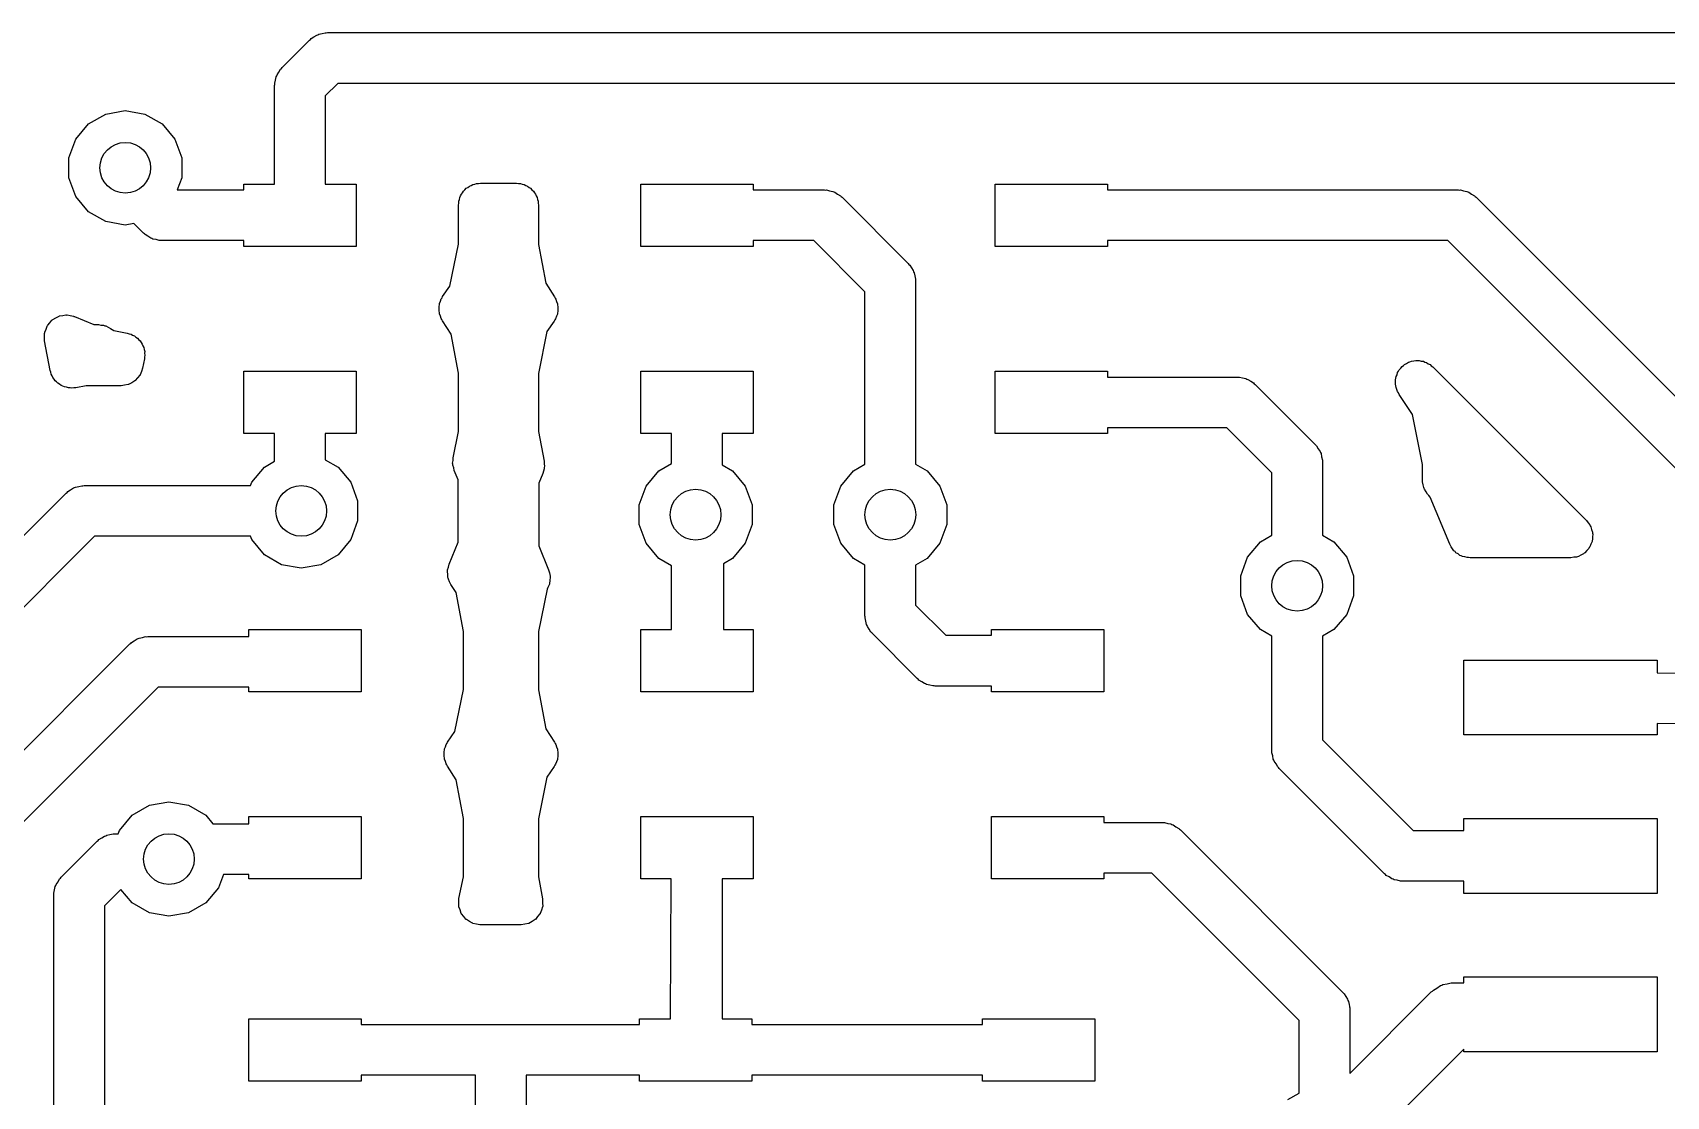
# Model space of a CAD drawing. Extents: x 91.5 to 189.2, y -113.2 to -60.7.
# Drawn here: x 140.89 to 153.98, y -82.08 to -73.56 of the extents above; entities that cross this region are included whole.
import ezdxf

# ---------------------------------------------------------------- set-up
doc = ezdxf.new("R2010")
doc.units = 0
doc.header["$MEASUREMENT"] = 0
doc.layers.add('BLACK', color=7, linetype='CONTINUOUS')

msp = doc.modelspace()

# ---------------------------------------------------------------- linework, layer by layer
at = {"layer": 'Black'}
for p, q in [((143.181, -73.5691), (143.207, -73.5644)), ((143.207, -73.5644), (143.232, -73.5576)), ((143.232, -73.5576), (143.241, -73.5584)), ((143.241, -73.5584), (143.25, -73.5568)), ((143.25, -73.5568), (154.22, -73.5568)), ((142.886, -73.8363), (143.106, -73.6163)), ((143.106, -73.6163), (143.114, -73.6112)), ((143.114, -73.6112), (143.119, -73.6043)), ((143.119, -73.6043), (143.142, -73.5911)), ((143.142, -73.5911), (143.164, -73.5758)), ((143.164, -73.5758), (143.173, -73.5735)), ((143.173, -73.5735), (143.181, -73.5691)), ((142.828, -73.9623), (142.834, -73.9367)), ((142.834, -73.9367), (142.839, -73.9105)), ((142.839, -73.9105), (142.844, -73.9028)), ((142.844, -73.9028), (142.846, -73.8941)), ((142.846, -73.8941), (142.861, -73.8724)), ((142.861, -73.8724), (142.874, -73.8494)), ((142.874, -73.8494), (142.881, -73.8436)), ((142.881, -73.8436), (142.886, -73.8363)), ((142.827, -73.98), (142.828, -73.9712)), ((142.827, -74.77), (142.827, -73.98)), ((142.828, -73.9712), (142.828, -73.9623)), ((143.334, -73.9632), (143.233, -74.0642)), ((143.233, -74.0642), (143.233, -74.77)), ((154.136, -73.9632), (143.334, -73.9632)), ((141.335, -74.2884), (141.473, -74.2087)), ((141.473, -74.2087), (141.63, -74.1811)), ((141.63, -74.1811), (141.787, -74.2087)), ((141.787, -74.2087), (141.925, -74.2884)), ((141.233, -74.4105), (141.335, -74.2884)), ((141.925, -74.2884), (142.027, -74.4105)), ((141.178, -74.5603), (141.233, -74.4105)), ((142.027, -74.4105), (142.082, -74.5603)), ((141.178, -74.7197), (141.178, -74.5603)), ((142.082, -74.5603), (142.082, -74.7197)), ((141.233, -74.8695), (141.178, -74.7197)), ((142.082, -74.7197), (142.047, -74.8168)), ((141.335, -74.9916), (141.233, -74.8695)), ((142.047, -74.8168), (142.58, -74.8168)), ((142.58, -74.8168), (142.58, -74.77)), ((142.58, -74.77), (142.827, -74.77)), ((143.233, -74.77), (143.48, -74.77)), ((143.48, -74.77), (143.48, -75.27)), ((144.31, -74.8787), (144.317, -74.8654)), ((144.317, -74.8654), (144.323, -74.8509)), ((144.323, -74.8509), (144.332, -74.8392)), ((144.332, -74.8392), (144.34, -74.8259)), ((144.34, -74.8259), (144.352, -74.816)), ((144.352, -74.816), (144.362, -74.8043)), ((144.362, -74.8043), (144.375, -74.7966)), ((144.375, -74.7966), (144.387, -74.7867)), ((144.387, -74.7867), (144.401, -74.7815)), ((144.401, -74.7815), (144.415, -74.7738)), ((144.415, -74.7738), (144.43, -74.7711)), ((144.43, -74.7711), (144.444, -74.7659)), ((144.444, -74.7659), (144.459, -74.7659)), ((144.459, -74.7659), (144.475, -74.7632)), ((144.475, -74.7632), (144.765, -74.7632)), ((144.765, -74.7632), (144.781, -74.7659)), ((144.781, -74.7659), (144.796, -74.7659)), ((144.796, -74.7659), (144.81, -74.7711)), ((144.81, -74.7711), (144.825, -74.7738)), ((144.825, -74.7738), (144.839, -74.7815)), ((144.839, -74.7815), (144.853, -74.7867)), ((144.853, -74.7867), (144.865, -74.7966)), ((144.865, -74.7966), (144.878, -74.8043)), ((144.878, -74.8043), (144.888, -74.816)), ((144.888, -74.816), (144.9, -74.8259)), ((144.9, -74.8259), (144.908, -74.8392)), ((144.908, -74.8392), (144.917, -74.8509)), ((144.917, -74.8509), (144.923, -74.8654)), ((144.923, -74.8654), (144.93, -74.8787)), ((145.76, -75.27), (145.76, -74.77)), ((145.76, -74.77), (146.66, -74.77)), ((146.66, -74.77), (146.66, -74.8168)), ((146.66, -74.8168), (147.23, -74.8168)), ((147.23, -74.8168), (147.239, -74.8184)), ((147.239, -74.8184), (147.248, -74.8176)), ((147.248, -74.8176), (147.273, -74.8244)), ((147.273, -74.8244), (147.299, -74.8291)), ((147.299, -74.8291), (147.307, -74.8335)), ((147.307, -74.8335), (147.316, -74.8358)), ((147.316, -74.8358), (147.338, -74.8511)), ((147.338, -74.8511), (147.361, -74.8643)), ((147.361, -74.8643), (147.366, -74.8712)), ((147.366, -74.8712), (147.374, -74.8763)), ((148.6, -75.27), (148.6, -74.77)), ((148.6, -74.77), (149.5, -74.77)), ((149.5, -74.77), (149.5, -74.8168)), ((149.5, -74.8168), (152.31, -74.8168)), ((152.31, -74.8168), (152.319, -74.8184)), ((152.319, -74.8184), (152.328, -74.8176)), ((152.328, -74.8176), (152.353, -74.8244)), ((152.353, -74.8244), (152.379, -74.8291)), ((152.379, -74.8291), (152.387, -74.8335)), ((152.387, -74.8335), (152.396, -74.8358)), ((152.396, -74.8358), (152.418, -74.8511)), ((152.418, -74.8511), (152.441, -74.8643)), ((152.441, -74.8643), (152.446, -74.8712)), ((152.446, -74.8712), (152.454, -74.8763)), ((141.473, -75.0713), (141.335, -74.9916)), ((144.299, -74.9387), (144.302, -74.9236)), ((144.299, -75.2524), (144.299, -74.9387)), ((144.302, -74.9082), (144.307, -74.8938)), ((144.302, -74.9236), (144.302, -74.9082)), ((144.307, -74.8938), (144.31, -74.8787)), ((144.93, -74.8787), (144.933, -74.8938)), ((144.933, -74.8938), (144.938, -74.9082)), ((144.938, -74.9082), (144.938, -74.9236)), ((144.938, -74.9236), (144.941, -74.9387)), ((144.941, -74.9387), (144.941, -75.2536)), ((147.374, -74.8763), (147.904, -75.4063)), ((152.454, -74.8763), (154.854, -77.2763)), ((141.63, -75.0989), (141.473, -75.0713)), ((141.699, -75.0867), (141.63, -75.0989)), ((141.776, -75.1637), (141.699, -75.0867)), ((141.784, -75.1688), (141.776, -75.1637)), ((141.789, -75.1757), (141.784, -75.1688)), ((141.812, -75.1889), (141.789, -75.1757)), ((141.834, -75.2042), (141.812, -75.1889)), ((141.843, -75.2065), (141.834, -75.2042)), ((141.851, -75.2109), (141.843, -75.2065)), ((141.877, -75.2156), (141.851, -75.2109)), ((141.902, -75.2224), (141.877, -75.2156)), ((141.911, -75.2216), (141.902, -75.2224)), ((141.92, -75.2232), (141.911, -75.2216)), ((142.58, -75.2232), (141.92, -75.2232)), ((142.58, -75.27), (142.58, -75.2232)), ((144.231, -75.5873), (144.299, -75.2524)), ((144.941, -75.2536), (145, -75.5654)), ((147.146, -75.2232), (146.66, -75.2232)), ((146.66, -75.2232), (146.66, -75.27)), ((147.557, -75.6342), (147.146, -75.2232)), ((152.226, -75.2232), (149.5, -75.2232)), ((149.5, -75.2232), (149.5, -75.27)), ((154.507, -77.5042), (152.226, -75.2232)), ((143.48, -75.27), (142.58, -75.27)), ((146.66, -75.27), (145.76, -75.27)), ((149.5, -75.27), (148.6, -75.27)), ((147.904, -75.4063), (147.909, -75.4136)), ((147.909, -75.4136), (147.916, -75.4194)), ((147.916, -75.4194), (147.929, -75.4424)), ((147.929, -75.4424), (147.944, -75.4641)), ((147.944, -75.4641), (147.946, -75.4728)), ((147.946, -75.4728), (147.951, -75.4805)), ((147.951, -75.4805), (147.956, -75.5067)), ((147.956, -75.5067), (147.962, -75.5323)), ((144.173, -75.6722), (144.231, -75.5873)), ((145, -75.5654), (145.069, -75.6739)), ((147.557, -77.0154), (147.557, -75.6342)), ((147.962, -75.5323), (147.962, -75.5412)), ((147.962, -75.5412), (147.963, -75.55)), ((147.963, -75.55), (147.963, -77.0154)), ((144.144, -75.749), (144.147, -75.7386)), ((144.145, -75.7688), (144.144, -75.749)), ((144.144, -75.7885), (144.145, -75.7688)), ((144.147, -75.799), (144.144, -75.7885)), ((144.147, -75.7386), (144.148, -75.7277)), ((144.148, -75.7277), (144.156, -75.7097)), ((144.156, -75.7097), (144.162, -75.6908)), ((144.162, -75.6908), (144.169, -75.6821)), ((144.169, -75.6821), (144.173, -75.6722)), ((145.069, -75.6739), (145.074, -75.684)), ((145.074, -75.684), (145.08, -75.6928)), ((145.08, -75.6928), (145.085, -75.7119)), ((145.085, -75.7119), (145.093, -75.7301)), ((145.093, -75.7301), (145.093, -75.741)), ((145.093, -75.741), (145.096, -75.7515)), ((145.096, -75.7909), (145.093, -75.8014)), ((145.096, -75.7515), (145.095, -75.7712)), ((145.095, -75.7712), (145.096, -75.7909)), ((140.995, -75.9329), (141.004, -75.9087)), ((141.004, -75.9087), (141.007, -75.9049)), ((141.007, -75.9049), (141.009, -75.9003)), ((141.009, -75.9003), (141.026, -75.8814)), ((141.026, -75.8814), (141.042, -75.8616)), ((141.042, -75.8616), (141.047, -75.8591)), ((141.047, -75.8591), (141.05, -75.8554)), ((141.05, -75.8554), (141.073, -75.8436)), ((141.073, -75.8436), (141.095, -75.8305)), ((141.095, -75.8305), (141.1, -75.8296)), ((141.1, -75.8296), (141.104, -75.8273)), ((141.104, -75.8273), (141.129, -75.824)), ((141.129, -75.824), (141.155, -75.8192)), ((141.155, -75.8192), (141.159, -75.82)), ((141.159, -75.82), (141.164, -75.8194)), ((141.164, -75.8194), (141.189, -75.825)), ((141.189, -75.825), (141.215, -75.8291)), ((141.215, -75.8291), (141.219, -75.8316)), ((141.219, -75.8316), (141.224, -75.8326)), ((141.224, -75.8326), (141.379, -75.897)), ((141.379, -75.897), (141.415, -75.897)), ((141.415, -75.897), (141.435, -75.9007)), ((141.435, -75.9007), (141.456, -75.902)), ((141.456, -75.902), (141.465, -75.906)), ((141.465, -75.906), (141.475, -75.9076)), ((141.475, -75.9076), (141.493, -75.9181)), ((141.493, -75.9181), (141.512, -75.9266)), ((144.147, -75.8099), (144.147, -75.799)), ((144.155, -75.8281), (144.147, -75.8099)), ((144.16, -75.8472), (144.155, -75.8281)), ((144.166, -75.856), (144.16, -75.8472)), ((144.171, -75.8661), (144.166, -75.856)), ((144.24, -75.9746), (144.171, -75.8661)), ((145.067, -75.8678), (145.009, -75.9527)), ((145.071, -75.8579), (145.067, -75.8678)), ((145.078, -75.8492), (145.071, -75.8579)), ((145.084, -75.8303), (145.078, -75.8492)), ((145.092, -75.8123), (145.084, -75.8303)), ((145.093, -75.8014), (145.092, -75.8123)), ((140.983, -75.9662), (140.985, -75.9615)), ((140.984, -75.9919), (140.983, -75.9662)), ((140.983, -76.0175), (140.984, -75.9919)), ((140.984, -76.0222), (140.983, -76.0175)), ((140.984, -76.0272), (140.984, -76.0222)), ((141.029, -76.2634), (140.984, -76.0272)), ((140.985, -75.9566), (140.995, -75.9329)), ((140.985, -75.9615), (140.985, -75.9566)), ((141.512, -75.9266), (141.537, -75.9437)), ((141.537, -75.9437), (141.646, -75.9654)), ((141.646, -75.9654), (141.661, -75.971)), ((141.661, -75.971), (141.676, -75.9741)), ((141.676, -75.9741), (141.689, -75.982)), ((141.689, -75.982), (141.703, -75.9874)), ((141.703, -75.9874), (141.715, -75.9978)), ((141.715, -75.9978), (141.728, -76.0059)), ((141.728, -76.0059), (141.738, -76.0177)), ((141.738, -76.0177), (141.749, -76.0276)), ((141.749, -76.0276), (141.757, -76.0414)), ((141.757, -76.0414), (141.766, -76.0536)), ((144.299, -76.2864), (144.24, -75.9746)), ((145.009, -75.9527), (144.941, -76.2876)), ((141.766, -76.0536), (141.771, -76.0679)), ((141.784, -76.1723), (141.769, -76.2461)), ((141.771, -76.0679), (141.778, -76.0811)), ((141.778, -76.0811), (141.781, -76.0965)), ((141.781, -76.0965), (141.786, -76.1114)), ((141.785, -76.1567), (141.784, -76.1723)), ((141.786, -76.1114), (141.785, -76.1264)), ((141.785, -76.1264), (141.788, -76.1413)), ((141.788, -76.1413), (141.785, -76.1567)), ((141.034, -76.2786), (141.029, -76.2634)), ((141.037, -76.2946), (141.034, -76.2786)), ((141.045, -76.307), (141.037, -76.2946)), ((141.05, -76.3205), (141.045, -76.307)), ((141.747, -76.3029), (141.728, -76.3241)), ((141.748, -76.3008), (141.747, -76.3029)), ((141.749, -76.299), (141.748, -76.3008)), ((141.759, -76.2725), (141.749, -76.299)), ((141.769, -76.2461), (141.759, -76.2725)), ((142.58, -76.77), (142.58, -76.27)), ((142.58, -76.27), (143.48, -76.27)), ((143.48, -76.27), (143.48, -76.77)), ((144.299, -76.7524), (144.299, -76.2864)), ((144.941, -76.2876), (144.941, -76.7536)), ((145.76, -76.77), (145.76, -76.27)), ((145.76, -76.27), (146.66, -76.27)), ((146.66, -76.27), (146.66, -76.77)), ((148.6, -76.77), (148.6, -76.27)), ((148.6, -76.27), (149.5, -76.27)), ((149.5, -76.27), (149.5, -76.3168)), ((151.811, -76.327), (151.813, -76.3136)), ((151.813, -76.3136), (151.82, -76.298)), ((151.82, -76.298), (151.825, -76.2814)), ((151.825, -76.2814), (151.833, -76.2705)), ((151.833, -76.2705), (151.838, -76.2583)), ((151.838, -76.2583), (151.851, -76.2461)), ((151.851, -76.2461), (151.861, -76.2322)), ((151.861, -76.2322), (151.872, -76.2248)), ((151.872, -76.2248), (151.881, -76.2152)), ((151.881, -76.2152), (151.897, -76.208)), ((151.897, -76.208), (151.911, -76.1984)), ((151.911, -76.1984), (151.924, -76.1952)), ((151.924, -76.1952), (151.937, -76.1895)), ((151.937, -76.1895), (151.954, -76.188)), ((151.954, -76.188), (151.971, -76.1839)), ((151.971, -76.1839), (151.984, -76.1853)), ((151.984, -76.1853), (151.997, -76.1842)), ((151.997, -76.1842), (152.014, -76.1886)), ((152.014, -76.1886), (152.031, -76.1905)), ((152.031, -76.1905), (152.043, -76.1965)), ((152.043, -76.1965), (152.056, -76.2)), ((152.056, -76.2), (152.07, -76.2098)), ((152.07, -76.2098), (152.086, -76.2175)), ((152.086, -76.2175), (152.095, -76.2272)), ((152.095, -76.2272), (152.106, -76.2349)), ((152.106, -76.2349), (153.338, -77.4663)), ((141.061, -76.3328), (141.05, -76.3205)), ((141.069, -76.3467), (141.061, -76.3328)), ((141.08, -76.3557), (141.069, -76.3467)), ((141.09, -76.3667), (141.08, -76.3557)), ((141.104, -76.3747), (141.09, -76.3667)), ((141.117, -76.3849), (141.104, -76.3747)), ((141.13, -76.3895), (141.117, -76.3849)), ((141.143, -76.3966), (141.13, -76.3895)), ((141.159, -76.3992), (141.143, -76.3966)), ((141.174, -76.4044), (141.159, -76.3992)), ((141.189, -76.4041), (141.174, -76.4044)), ((141.203, -76.4065), (141.189, -76.4041)), ((141.219, -76.4035), (141.203, -76.4065)), ((141.235, -76.4031), (141.219, -76.4035)), ((141.317, -76.3868), (141.235, -76.4031)), ((141.597, -76.3868), (141.317, -76.3868)), ((141.625, -76.3819), (141.597, -76.3868)), ((141.653, -76.3777), (141.625, -76.3819)), ((141.655, -76.3766), (141.653, -76.3777)), ((141.657, -76.3762), (141.655, -76.3766)), ((141.682, -76.3621), (141.657, -76.3762)), ((141.707, -76.3485), (141.682, -76.3621)), ((141.708, -76.3469), (141.707, -76.3485)), ((141.71, -76.3457), (141.708, -76.3469)), ((141.728, -76.3241), (141.71, -76.3457)), ((149.5, -76.3168), (150.54, -76.3168)), ((150.54, -76.3168), (150.549, -76.3184)), ((150.549, -76.3184), (150.558, -76.3176)), ((150.558, -76.3176), (150.583, -76.3244)), ((150.583, -76.3244), (150.609, -76.3291)), ((150.609, -76.3291), (150.617, -76.3335)), ((150.617, -76.3335), (150.626, -76.3358)), ((150.626, -76.3358), (150.648, -76.3511)), ((150.648, -76.3511), (150.671, -76.3643)), ((150.671, -76.3643), (150.676, -76.3712)), ((150.676, -76.3712), (150.684, -76.3763)), ((150.684, -76.3763), (151.164, -76.8563)), ((151.807, -76.3743), (151.809, -76.3571)), ((151.811, -76.3873), (151.807, -76.3743)), ((151.808, -76.3399), (151.811, -76.327)), ((151.809, -76.3571), (151.808, -76.3399)), ((151.812, -76.4007), (151.811, -76.3873)), ((151.819, -76.4165), (151.812, -76.4007)), ((151.823, -76.4332), (151.819, -76.4165)), ((151.831, -76.4442), (151.823, -76.4332)), ((151.836, -76.4565), (151.831, -76.4442)), ((151.917, -76.5775), (151.836, -76.4565)), ((151.944, -76.6174), (151.917, -76.5775)), ((151.917, -76.5775), (151.917, -76.5775)), ((152.023, -77.0173), (151.944, -76.6174)), ((142.827, -76.77), (142.58, -76.77)), ((142.827, -76.9912), (142.827, -76.77)), ((143.48, -76.77), (143.233, -76.77)), ((143.233, -76.77), (143.233, -76.9796)), ((144.256, -76.9635), (144.299, -76.7524)), ((144.941, -76.7536), (144.986, -76.9915)), ((146.007, -76.77), (145.76, -76.77)), ((146.007, -77.0096), (146.007, -76.77)), ((146.66, -76.77), (146.413, -76.77)), ((146.413, -76.77), (146.413, -77.0212)), ((149.5, -76.77), (148.6, -76.77)), ((150.456, -76.7232), (149.5, -76.7232)), ((149.5, -76.7232), (149.5, -76.77)), ((150.817, -77.0842), (150.456, -76.7232)), ((144.256, -76.9848), (144.256, -76.9635)), ((151.164, -76.8563), (151.169, -76.8636)), ((151.169, -76.8636), (151.176, -76.8694)), ((151.176, -76.8694), (151.189, -76.8924)), ((151.189, -76.8924), (151.204, -76.9141)), ((151.204, -76.9141), (151.206, -76.9228)), ((151.206, -76.9228), (151.211, -76.9305)), ((151.211, -76.9305), (151.216, -76.9566)), ((151.216, -76.9566), (151.222, -76.9823)), ((142.643, -77.1605), (142.745, -77.0384)), ((142.745, -77.0384), (142.827, -76.9912)), ((143.233, -76.9796), (143.335, -77.0384)), ((143.335, -77.0384), (143.437, -77.1605)), ((144.253, -77.0059), (144.256, -76.9848)), ((144.255, -77.0151), (144.253, -77.0059)), ((144.255, -77.0245), (144.255, -77.0151)), ((144.262, -77.0446), (144.255, -77.0245)), ((144.266, -77.0654), (144.262, -77.0446)), ((144.297, -77.141), (144.266, -77.0654)), ((144.975, -77.0912), (144.943, -77.1688)), ((144.98, -77.0715), (144.975, -77.0912)), ((144.986, -77.0524), (144.98, -77.0715)), ((144.986, -76.9915), (144.986, -77.0117)), ((144.986, -77.0117), (144.988, -77.0317)), ((144.988, -77.0317), (144.986, -77.0419)), ((144.986, -77.0419), (144.986, -77.0524)), ((145.803, -77.1905), (145.905, -77.0684)), ((145.905, -77.0684), (146.007, -77.0096)), ((146.413, -77.0212), (146.495, -77.0684)), ((146.495, -77.0684), (146.597, -77.1905)), ((147.363, -77.1905), (147.465, -77.0684)), ((147.465, -77.0684), (147.557, -77.0154)), ((147.963, -77.0154), (148.055, -77.0684)), ((148.055, -77.0684), (148.157, -77.1905)), ((150.817, -77.5854), (150.817, -77.0842)), ((151.222, -76.9823), (151.222, -76.9912)), ((151.222, -76.9912), (151.223, -77)), ((151.223, -77), (151.223, -77.5854)), ((152.023, -77.1428), (152.023, -77.0173)), ((141.169, -77.2343), (141.192, -77.2211)), ((141.192, -77.2211), (141.214, -77.2058)), ((141.214, -77.2058), (141.223, -77.2035)), ((141.223, -77.2035), (141.231, -77.1991)), ((141.231, -77.1991), (141.257, -77.1944)), ((141.257, -77.1944), (141.282, -77.1876)), ((141.282, -77.1876), (141.291, -77.1884)), ((141.291, -77.1884), (141.3, -77.1868)), ((141.3, -77.1868), (142.633, -77.1868)), ((142.633, -77.1868), (142.643, -77.1605)), ((143.437, -77.1605), (143.492, -77.3103)), ((144.297, -77.6412), (144.297, -77.141)), ((144.943, -77.1688), (144.943, -77.669)), ((145.748, -77.3403), (145.803, -77.1905)), ((146.597, -77.1905), (146.652, -77.3403)), ((147.308, -77.3403), (147.363, -77.1905)), ((148.157, -77.1905), (148.212, -77.3403)), ((152.025, -77.1504), (152.023, -77.1428)), ((152.024, -77.158), (152.025, -77.1504)), ((152.03, -77.1802), (152.024, -77.158)), ((152.034, -77.2029), (152.03, -77.1802)), ((152.038, -77.2095), (152.034, -77.2029)), ((152.04, -77.2169), (152.038, -77.2095)), ((152.053, -77.2357), (152.04, -77.2169)), ((139.516, -78.8863), (141.156, -77.2463)), ((141.156, -77.2463), (141.164, -77.2412)), ((141.164, -77.2412), (141.169, -77.2343)), ((143.492, -77.3103), (143.492, -77.4697)), ((145.748, -77.4997), (145.748, -77.3403)), ((146.652, -77.3403), (146.652, -77.4997)), ((147.308, -77.4997), (147.308, -77.3403)), ((148.212, -77.3403), (148.212, -77.4997)), ((152.064, -77.2557), (152.053, -77.2357)), ((152.07, -77.2606), (152.064, -77.2557)), ((152.074, -77.2668), (152.07, -77.2606)), ((152.086, -77.2788), (152.074, -77.2668)), ((152.243, -77.6574), (152.086, -77.2788)), ((143.492, -77.4697), (143.437, -77.6195)), ((153.338, -77.4663), (153.351, -77.4851)), ((153.351, -77.4851), (153.365, -77.5026)), ((141.384, -77.5932), (139.863, -79.1142)), ((142.633, -77.5932), (141.384, -77.5932)), ((142.643, -77.6195), (142.633, -77.5932)), ((142.745, -77.7416), (142.643, -77.6195)), ((143.437, -77.6195), (143.335, -77.7416)), ((145.803, -77.6495), (145.748, -77.4997)), ((146.652, -77.4997), (146.597, -77.6495)), ((147.363, -77.6495), (147.308, -77.4997)), ((148.212, -77.4997), (148.157, -77.6495)), ((150.725, -77.6384), (150.817, -77.5854)), ((151.223, -77.5854), (151.315, -77.6384)), ((153.365, -77.5026), (153.368, -77.5099)), ((153.368, -77.5099), (153.373, -77.5162)), ((153.373, -77.5162), (153.378, -77.5384)), ((153.378, -77.5384), (153.386, -77.5599)), ((153.386, -77.6209), (153.384, -77.6281)), ((153.386, -77.5599), (153.386, -77.5676)), ((153.386, -77.5676), (153.388, -77.5751)), ((153.388, -77.5751), (153.386, -77.5979)), ((153.386, -77.5979), (153.386, -77.6209)), ((142.883, -77.8213), (142.745, -77.7416)), ((143.335, -77.7416), (143.197, -77.8213)), ((144.224, -77.8171), (144.297, -77.6412)), ((144.943, -77.669), (145.022, -77.862)), ((145.905, -77.7716), (145.803, -77.6495)), ((146.597, -77.6495), (146.495, -77.7716)), ((147.465, -77.7716), (147.363, -77.6495)), ((148.157, -77.6495), (148.055, -77.7716)), ((150.623, -77.7605), (150.725, -77.6384)), ((151.315, -77.6384), (151.417, -77.7605)), ((152.249, -77.6672), (152.243, -77.6574)), ((152.253, -77.6781), (152.249, -77.6672)), ((152.265, -77.6927), (152.253, -77.6781)), ((152.276, -77.7088), (152.265, -77.6927)), ((152.285, -77.7159), (152.276, -77.7088)), ((152.292, -77.7248), (152.285, -77.7159)), ((152.309, -77.7344), (152.292, -77.7248)), ((152.324, -77.746), (152.309, -77.7344)), ((152.335, -77.7495), (152.324, -77.746)), ((152.345, -77.7553), (152.335, -77.7495)), ((153.293, -77.7438), (153.273, -77.7553)), ((153.314, -77.7341), (153.293, -77.7438)), ((153.32, -77.7287), (153.314, -77.7341)), ((153.326, -77.7248), (153.32, -77.7287)), ((153.341, -77.7073), (153.326, -77.7248)), ((153.357, -77.6911), (153.341, -77.7073)), ((153.36, -77.6841), (153.357, -77.6911)), ((153.365, -77.6781), (153.36, -77.6841)), ((153.373, -77.6566), (153.365, -77.6781)), ((153.383, -77.6358), (153.373, -77.6566)), ((153.384, -77.6281), (153.383, -77.6358)), ((143.04, -77.8489), (142.883, -77.8213)), ((143.197, -77.8213), (143.04, -77.8489)), ((144.211, -77.8766), (144.212, -77.8695)), ((144.214, -77.8998), (144.211, -77.8766)), ((144.212, -77.8623), (144.219, -77.8399)), ((144.212, -77.8695), (144.212, -77.8623)), ((144.219, -77.8399), (144.224, -77.8171)), ((145.022, -77.862), (145.028, -77.8871)), ((146.007, -77.8303), (145.905, -77.7716)), ((146.007, -78.34), (146.007, -77.8303)), ((146.495, -77.7716), (146.423, -77.813)), ((146.423, -77.813), (146.423, -78.34)), ((147.557, -77.8246), (147.465, -77.7716)), ((147.557, -78.23), (147.557, -77.8246)), ((148.055, -77.7716), (147.963, -77.8246)), ((147.963, -77.8246), (147.963, -78.1458)), ((150.568, -77.9103), (150.623, -77.7605)), ((151.417, -77.7605), (151.472, -77.9103)), ((152.364, -77.7586), (152.345, -77.7553)), ((152.382, -77.7644), (152.364, -77.7586)), ((152.394, -77.7639), (152.382, -77.7644)), ((152.405, -77.7659), (152.394, -77.7639)), ((153.213, -77.7659), (152.405, -77.7659)), ((153.236, -77.7619), (153.213, -77.7659)), ((153.259, -77.7599), (153.236, -77.7619)), ((153.266, -77.7566), (153.259, -77.7599)), ((153.273, -77.7553), (153.266, -77.7566)), ((144.215, -77.9231), (144.214, -77.8998)), ((144.218, -77.9298), (144.215, -77.9231)), ((144.219, -77.937), (144.218, -77.9298)), ((144.229, -77.9578), (144.219, -77.937)), ((144.238, -77.9793), (144.229, -77.9578)), ((144.28, -78.0446), (144.238, -77.9793)), ((145.016, -78.0047), (145.01, -78.0178)), ((145.027, -77.982), (145.016, -78.0047)), ((145.028, -77.977), (145.027, -77.982)), ((145.028, -77.8871), (145.035, -77.9117)), ((145.03, -77.9725), (145.028, -77.977)), ((145.032, -77.947), (145.03, -77.9725)), ((145.035, -77.9215), (145.032, -77.947)), ((145.035, -77.9117), (145.034, -77.9167)), ((145.034, -77.9167), (145.035, -77.9215)), ((150.568, -78.0697), (150.568, -77.9103)), ((151.472, -77.9103), (151.472, -78.0697)), ((144.339, -78.3564), (144.28, -78.0446)), ((145.01, -78.0178), (144.941, -78.3576)), ((147.963, -78.1458), (148.204, -78.3868)), ((150.623, -78.2195), (150.568, -78.0697)), ((151.472, -78.0697), (151.417, -78.2195)), ((147.558, -78.2388), (147.557, -78.23)), ((147.558, -78.2477), (147.558, -78.2388)), ((147.564, -78.2733), (147.558, -78.2477)), ((147.569, -78.2995), (147.564, -78.2733)), ((150.725, -78.3416), (150.623, -78.2195)), ((151.417, -78.2195), (151.315, -78.3416)), ((141.733, -78.4135), (141.741, -78.4091)), ((141.741, -78.4091), (141.767, -78.4044)), ((141.767, -78.4044), (141.792, -78.3976)), ((141.792, -78.3976), (141.801, -78.3984)), ((141.801, -78.3984), (141.81, -78.3968)), ((141.81, -78.3968), (142.62, -78.3968)), ((142.62, -78.3968), (142.62, -78.34)), ((142.62, -78.34), (143.52, -78.34)), ((143.52, -78.34), (143.52, -78.84)), ((144.339, -78.8224), (144.339, -78.3564)), ((144.941, -78.3576), (144.941, -78.8236)), ((145.76, -78.84), (145.76, -78.34)), ((145.76, -78.34), (146.007, -78.34)), ((146.423, -78.34), (146.66, -78.34)), ((146.66, -78.34), (146.66, -78.84)), ((147.574, -78.3072), (147.569, -78.2995)), ((147.576, -78.3159), (147.574, -78.3072)), ((147.591, -78.3376), (147.576, -78.3159)), ((147.604, -78.3606), (147.591, -78.3376)), ((147.611, -78.3664), (147.604, -78.3606)), ((147.616, -78.3737), (147.611, -78.3664)), ((147.976, -78.7337), (147.616, -78.3737)), ((148.204, -78.3868), (148.57, -78.3868)), ((148.57, -78.3868), (148.57, -78.34)), ((148.57, -78.34), (149.47, -78.34)), ((149.47, -78.34), (149.47, -78.84)), ((150.817, -78.3946), (150.725, -78.3416)), ((150.817, -79.31), (150.817, -78.3946)), ((151.315, -78.3416), (151.223, -78.3946)), ((151.223, -78.3946), (151.223, -79.2258)), ((140.316, -79.8063), (141.666, -78.4563)), ((141.666, -78.4563), (141.674, -78.4512)), ((141.674, -78.4512), (141.679, -78.4443)), ((141.679, -78.4443), (141.702, -78.4311)), ((141.702, -78.4311), (141.724, -78.4158)), ((141.724, -78.4158), (141.733, -78.4135)), ((152.355, -79.185), (152.355, -78.585)), ((152.355, -78.585), (153.905, -78.585)), ((153.905, -78.585), (153.905, -78.6867)), ((147.984, -78.7388), (147.976, -78.7337)), ((147.989, -78.7457), (147.984, -78.7388)), ((148.012, -78.7589), (147.989, -78.7457)), ((148.034, -78.7742), (148.012, -78.7589)), ((148.043, -78.7765), (148.034, -78.7742)), ((148.051, -78.7809), (148.043, -78.7765)), ((148.077, -78.7856), (148.051, -78.7809)), ((148.102, -78.7924), (148.077, -78.7856)), ((148.111, -78.7916), (148.102, -78.7924)), ((148.12, -78.7932), (148.111, -78.7916)), ((148.57, -78.7932), (148.12, -78.7932)), ((148.57, -78.84), (148.57, -78.7932)), ((153.905, -78.6867), (154.306, -78.6893)), ((141.894, -78.8032), (140.663, -80.0342)), ((142.62, -78.8032), (141.894, -78.8032)), ((142.62, -78.84), (142.62, -78.8032)), ((143.52, -78.84), (142.62, -78.84)), ((144.271, -79.1573), (144.339, -78.8224)), ((144.941, -78.8236), (145, -79.1354)), ((146.66, -78.84), (145.76, -78.84)), ((149.47, -78.84), (148.57, -78.84)), ((144.213, -79.2422), (144.271, -79.1573)), ((145, -79.1354), (145.069, -79.2439)), ((153.905, -79.185), (152.355, -79.185)), ((154.3, -79.0956), (153.905, -79.0931)), ((153.905, -79.0931), (153.905, -79.185)), ((144.184, -79.319), (144.187, -79.3086)), ((144.185, -79.3388), (144.184, -79.319)), ((144.187, -79.3086), (144.188, -79.2977)), ((144.188, -79.2977), (144.196, -79.2797)), ((144.196, -79.2797), (144.202, -79.2608)), ((144.202, -79.2608), (144.209, -79.2521)), ((144.209, -79.2521), (144.213, -79.2422)), ((145.069, -79.2439), (145.074, -79.254)), ((145.074, -79.254), (145.08, -79.2628)), ((145.08, -79.2628), (145.085, -79.2819)), ((145.085, -79.2819), (145.093, -79.3001)), ((145.093, -79.3001), (145.093, -79.311)), ((145.093, -79.311), (145.096, -79.3215)), ((145.096, -79.3215), (145.095, -79.3412)), ((150.818, -79.3188), (150.817, -79.31)), ((150.818, -79.3277), (150.818, -79.3188)), ((151.223, -79.2258), (151.949, -79.9518)), ((144.184, -79.3585), (144.185, -79.3388)), ((144.187, -79.369), (144.184, -79.3585)), ((144.187, -79.3799), (144.187, -79.369)), ((144.195, -79.3981), (144.187, -79.3799)), ((144.2, -79.4172), (144.195, -79.3981)), ((144.206, -79.426), (144.2, -79.4172)), ((144.211, -79.4361), (144.206, -79.426)), ((144.28, -79.5446), (144.211, -79.4361)), ((145.067, -79.4378), (145.009, -79.5227)), ((145.071, -79.4279), (145.067, -79.4378)), ((145.078, -79.4192), (145.071, -79.4279)), ((145.084, -79.4003), (145.078, -79.4192)), ((145.092, -79.3823), (145.084, -79.4003)), ((145.093, -79.3714), (145.092, -79.3823)), ((145.096, -79.361), (145.093, -79.3714)), ((145.095, -79.3412), (145.096, -79.361)), ((150.824, -79.3533), (150.818, -79.3277)), ((150.829, -79.3795), (150.824, -79.3533)), ((150.834, -79.3872), (150.829, -79.3795)), ((150.836, -79.3959), (150.834, -79.3872)), ((150.851, -79.4176), (150.836, -79.3959)), ((150.864, -79.4406), (150.851, -79.4176)), ((150.871, -79.4464), (150.864, -79.4406)), ((150.876, -79.4537), (150.871, -79.4464)), ((151.721, -80.2987), (150.876, -79.4537)), ((144.339, -79.8564), (144.28, -79.5446)), ((145.009, -79.5227), (144.941, -79.8576)), ((141.583, -79.9505), (141.685, -79.8284)), ((141.685, -79.8284), (141.823, -79.7487)), ((141.823, -79.7487), (141.98, -79.7211)), ((141.98, -79.7211), (142.137, -79.7487)), ((142.137, -79.7487), (142.275, -79.8284)), ((142.275, -79.8284), (142.332, -79.8968)), ((142.62, -79.8968), (142.62, -79.84)), ((142.62, -79.84), (143.52, -79.84)), ((143.52, -79.84), (143.52, -80.34)), ((145.76, -80.34), (145.76, -79.84)), ((145.76, -79.84), (146.66, -79.84)), ((146.66, -79.84), (146.66, -80.34)), ((148.57, -80.34), (148.57, -79.84)), ((148.57, -79.84), (149.47, -79.84)), ((149.47, -79.84), (149.47, -79.8868)), ((141.507, -79.9844), (141.532, -79.9776)), ((141.532, -79.9776), (141.541, -79.9784)), ((141.541, -79.9784), (141.55, -79.9768)), ((141.55, -79.9768), (141.573, -79.9768)), ((141.573, -79.9768), (141.583, -79.9505)), ((142.332, -79.8968), (142.62, -79.8968)), ((144.339, -80.3224), (144.339, -79.8564)), ((144.941, -79.8576), (144.941, -80.3236)), ((149.47, -79.8868), (149.94, -79.8868)), ((149.94, -79.8868), (149.949, -79.8884)), ((149.949, -79.8884), (149.958, -79.8876)), ((149.958, -79.8876), (149.983, -79.8944)), ((149.983, -79.8944), (150.009, -79.8991)), ((150.009, -79.8991), (150.017, -79.9035)), ((150.017, -79.9035), (150.026, -79.9058)), ((150.026, -79.9058), (150.048, -79.9211)), ((150.048, -79.9211), (150.071, -79.9343)), ((150.071, -79.9343), (150.076, -79.9412)), ((150.076, -79.9412), (150.084, -79.9463)), ((150.084, -79.9463), (151.384, -81.2463)), ((151.949, -79.9518), (152.355, -79.9518)), ((152.355, -79.9518), (152.355, -79.855)), ((152.355, -79.855), (153.905, -79.855)), ((153.905, -79.855), (153.905, -80.455)), ((141.116, -80.3263), (141.406, -80.0363)), ((141.406, -80.0363), (141.414, -80.0312)), ((141.414, -80.0312), (141.419, -80.0243)), ((141.419, -80.0243), (141.442, -80.0111)), ((141.442, -80.0111), (141.464, -79.9958)), ((141.464, -79.9958), (141.473, -79.9935)), ((141.473, -79.9935), (141.481, -79.9891)), ((141.481, -79.9891), (141.507, -79.9844)), ((141.076, -80.3841), (141.091, -80.3624)), ((141.091, -80.3624), (141.104, -80.3394)), ((141.104, -80.3394), (141.111, -80.3336)), ((141.111, -80.3336), (141.116, -80.3263)), ((142.416, -80.3032), (142.377, -80.4095)), ((142.62, -80.3032), (142.416, -80.3032)), ((142.62, -80.34), (142.62, -80.3032)), ((143.52, -80.34), (142.62, -80.34)), ((144.304, -80.4965), (144.339, -80.3224)), ((144.941, -80.3236), (144.974, -80.4988)), ((146.005, -80.34), (145.76, -80.34)), ((145.998, -81.46), (146.005, -80.34)), ((146.66, -80.34), (146.413, -80.34)), ((146.413, -80.34), (146.413, -80.91)), ((149.47, -80.34), (148.57, -80.34)), ((149.856, -80.2932), (149.47, -80.2932)), ((149.47, -80.2932), (149.47, -80.34)), ((151.037, -81.4742), (149.856, -80.2932)), ((151.729, -80.3038), (151.721, -80.2987)), ((151.734, -80.3107), (151.729, -80.3038)), ((151.757, -80.3239), (151.734, -80.3107)), ((151.779, -80.3392), (151.757, -80.3239)), ((151.788, -80.3415), (151.779, -80.3392)), ((151.796, -80.3459), (151.788, -80.3415)), ((151.822, -80.3506), (151.796, -80.3459)), ((151.847, -80.3574), (151.822, -80.3506)), ((151.856, -80.3566), (151.847, -80.3574)), ((151.865, -80.3582), (151.856, -80.3566)), ((152.355, -80.3582), (151.865, -80.3582)), ((152.355, -80.455), (152.355, -80.3582)), ((141.057, -80.47), (141.058, -80.4612)), ((141.057, -83.87), (141.057, -80.47)), ((141.058, -80.4523), (141.064, -80.4267)), ((141.058, -80.4612), (141.058, -80.4523)), ((141.064, -80.4267), (141.069, -80.4005)), ((141.069, -80.4005), (141.074, -80.3928)), ((141.074, -80.3928), (141.076, -80.3841)), ((141.594, -80.4233), (141.463, -80.5542)), ((141.685, -80.5316), (141.594, -80.4233)), ((142.377, -80.4095), (142.275, -80.5316)), ((144.303, -80.5008), (144.304, -80.4987)), ((144.303, -80.5291), (144.303, -80.5008)), ((144.304, -80.4987), (144.304, -80.4965)), ((144.974, -80.4988), (144.974, -80.4999)), ((144.974, -80.4999), (144.974, -80.5008)), ((144.974, -80.5008), (144.974, -80.5303)), ((153.905, -80.455), (152.355, -80.455)), ((141.463, -80.5542), (141.463, -83.87)), ((141.823, -80.6113), (141.685, -80.5316)), ((141.98, -80.6389), (141.823, -80.6113)), ((142.137, -80.6113), (141.98, -80.6389)), ((142.275, -80.5316), (142.137, -80.6113)), ((144.302, -80.5574), (144.303, -80.5291)), ((144.303, -80.5595), (144.302, -80.5574)), ((144.303, -80.5618), (144.303, -80.5595)), ((144.313, -80.5883), (144.303, -80.5618)), ((144.322, -80.6152), (144.313, -80.5883)), ((144.323, -80.6169), (144.322, -80.6152)), ((144.324, -80.6191), (144.323, -80.6169)), ((144.342, -80.6407), (144.324, -80.6191)), ((144.953, -80.6191), (144.934, -80.6417)), ((144.954, -80.6181), (144.953, -80.6191)), ((144.964, -80.5895), (144.954, -80.6173)), ((144.954, -80.6173), (144.954, -80.6181)), ((144.974, -80.5618), (144.964, -80.5895)), ((144.974, -80.5303), (144.975, -80.5598)), ((144.975, -80.5598), (144.974, -80.5608)), ((144.974, -80.5608), (144.974, -80.5618)), ((144.36, -80.6628), (144.342, -80.6407)), ((144.362, -80.664), (144.36, -80.6628)), ((144.363, -80.6657), (144.362, -80.664)), ((144.388, -80.6799), (144.363, -80.6657)), ((144.412, -80.6946), (144.388, -80.6799)), ((144.414, -80.6951), (144.412, -80.6946)), ((144.416, -80.6962), (144.414, -80.6951)), ((144.444, -80.7011), (144.416, -80.6962)), ((144.471, -80.7067), (144.444, -80.7011)), ((144.474, -80.7064), (144.471, -80.7067)), ((144.476, -80.7068), (144.474, -80.7064)), ((144.68, -80.7068), (144.476, -80.7068)), ((144.801, -80.7068), (144.68, -80.7068)), ((144.68, -80.7068), (144.68, -80.7068)), ((144.68, -80.7068), (144.68, -80.7068)), ((144.802, -80.7066), (144.801, -80.7068)), ((144.803, -80.7068), (144.802, -80.7066)), ((144.832, -80.7013), (144.803, -80.7068)), ((144.861, -80.6962), (144.832, -80.7013)), ((144.862, -80.6957), (144.861, -80.6962)), ((144.863, -80.6955), (144.862, -80.6957)), ((144.889, -80.6805), (144.863, -80.6955)), ((144.914, -80.6657), (144.889, -80.6805)), ((144.915, -80.665), (144.914, -80.6657)), ((144.916, -80.6644), (144.915, -80.665)), ((144.934, -80.6417), (144.916, -80.6644)), ((146.413, -80.91), (146.413, -81.46)), ((152.355, -81.171), (152.355, -81.125)), ((152.355, -81.125), (153.905, -81.125)), ((153.905, -81.125), (153.905, -81.725)), ((151.384, -81.2463), (151.389, -81.2536)), ((151.389, -81.2536), (151.396, -81.2594)), ((151.396, -81.2594), (151.409, -81.2824)), ((151.409, -81.2824), (151.424, -81.3041)), ((151.443, -81.8976), (152.095, -81.2454)), ((152.095, -81.2454), (152.105, -81.239)), ((152.105, -81.239), (152.112, -81.2304)), ((152.112, -81.2304), (152.14, -81.2138)), ((152.14, -81.2138), (152.168, -81.1948)), ((152.168, -81.1948), (152.178, -81.1919)), ((152.178, -81.1919), (152.188, -81.1863)), ((152.188, -81.1863), (152.221, -81.1806)), ((152.221, -81.1806), (152.253, -81.172)), ((152.253, -81.172), (152.264, -81.1729)), ((152.264, -81.1729), (152.275, -81.171)), ((152.275, -81.171), (152.355, -81.171)), ((151.424, -81.3041), (151.426, -81.3128)), ((151.426, -81.3128), (151.431, -81.3205)), ((151.431, -81.3205), (151.436, -81.3466)), ((151.436, -81.3466), (151.436, -81.3497)), ((151.436, -81.3497), (151.44, -81.36)), ((151.44, -81.36), (151.44, -81.3637)), ((151.44, -81.3637), (151.442, -81.3723)), ((151.442, -81.3723), (151.442, -81.3812)), ((151.442, -81.3812), (151.443, -81.39)), ((151.443, -81.39), (151.443, -81.3953)), ((151.443, -81.3953), (151.443, -81.8976)), ((142.62, -81.96), (142.62, -81.46)), ((142.62, -81.46), (143.52, -81.46)), ((143.52, -81.46), (143.52, -81.5068)), ((143.52, -81.5068), (144.68, -81.5068)), ((144.68, -81.5068), (145.75, -81.5068)), ((145.75, -81.46), (145.998, -81.46)), ((145.75, -81.5068), (145.75, -81.46)), ((146.413, -81.46), (146.65, -81.46)), ((146.65, -81.46), (146.65, -81.5068)), ((146.65, -81.5068), (148.5, -81.5068)), ((148.5, -81.5068), (148.5, -81.46)), ((148.5, -81.46), (149.4, -81.46)), ((149.4, -81.46), (149.4, -81.96)), ((151.037, -82.0554), (151.037, -81.4742)), ((152.355, -81.7042), (151.688, -82.3707)), ((152.355, -81.725), (152.355, -81.7042)), ((153.905, -81.725), (152.355, -81.725)), ((144.437, -81.9132), (143.52, -81.9132)), ((143.52, -81.9132), (143.52, -81.96)), ((144.437, -83.1854), (144.437, -81.9132)), ((145.75, -81.9132), (144.843, -81.9132)), ((144.843, -81.9132), (144.843, -83.1854)), ((145.75, -81.96), (145.75, -81.9132)), ((148.5, -81.9132), (146.65, -81.9132)), ((146.65, -81.9132), (146.65, -81.96)), ((148.5, -81.96), (148.5, -81.9132)), ((143.52, -81.96), (142.62, -81.96)), ((146.65, -81.96), (145.75, -81.96)), ((149.4, -81.96), (148.5, -81.96)), ((150.945, -82.1084), (151.037, -82.0554))]:
    msp.add_line(p, q, dxfattribs=at)
for centre in [(141.63, -74.64), (143.04, -77.39), (146.2, -77.42), (147.76, -77.42), (151.02, -77.99), (141.98, -80.18)]:
    msp.add_circle(centre, 0.2032, dxfattribs=at)

doc.saveas('drawing.dxf')
